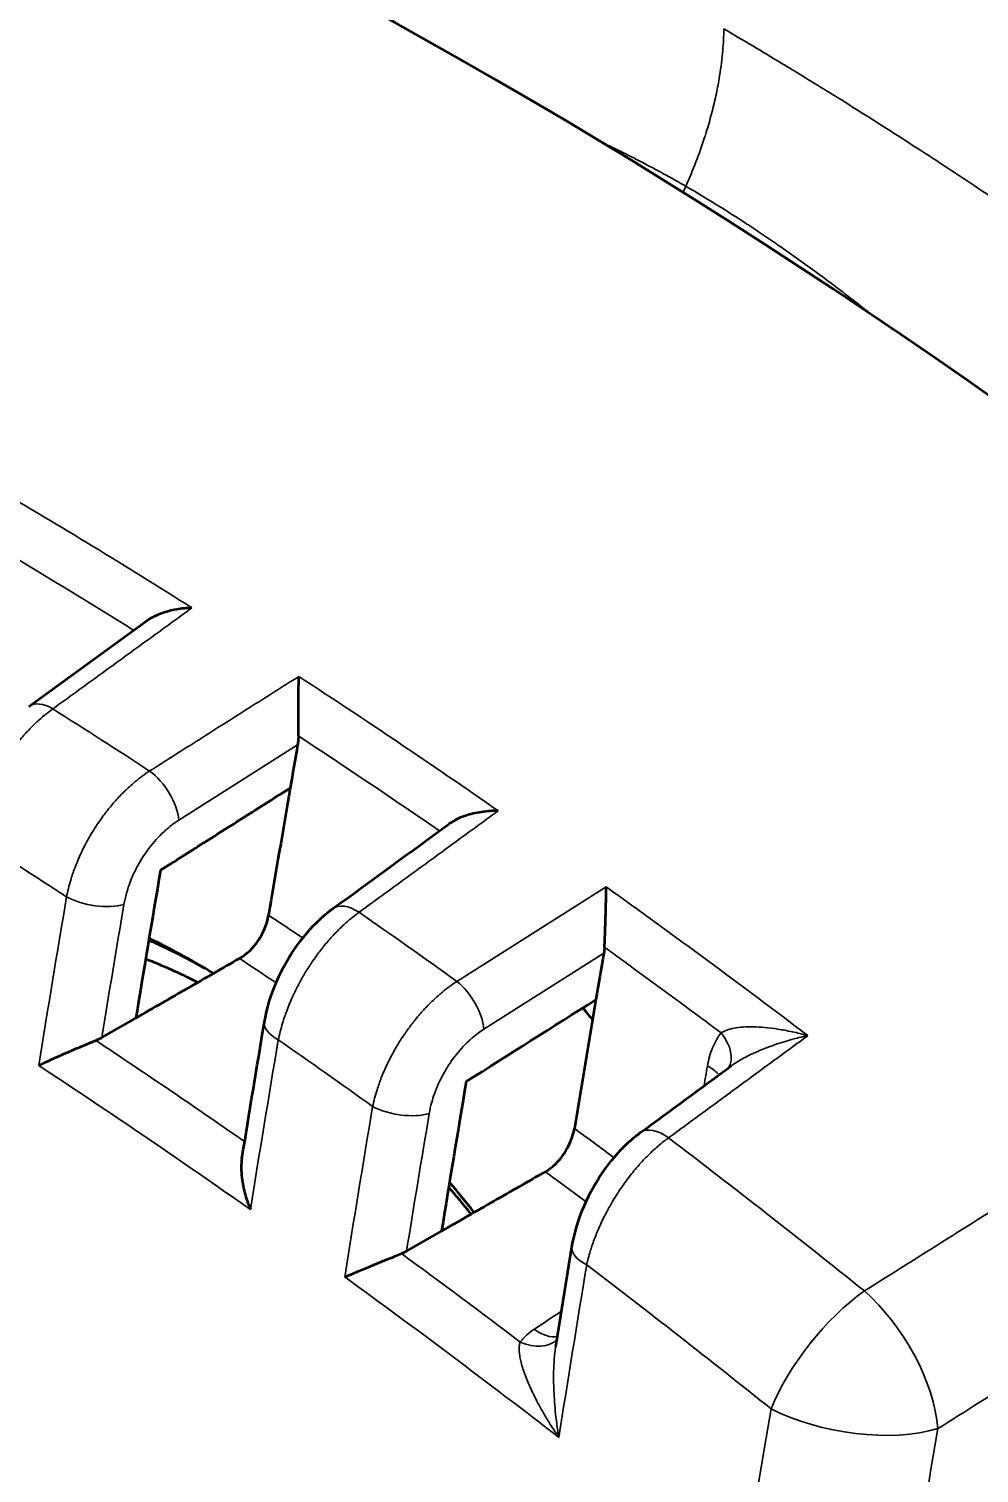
# Model space of a CAD drawing. Header units: millimetres. Extents: x 40 to 2195, y 40 to 1687.
# Drawn here: x 424.12 to 446.52, y 1406.01 to 1440.05 of the extents above; entities that cross this region are included whole.
import ezdxf

# ---------------------------------------------------------------- set-up
doc = ezdxf.new("R2010")
doc.units = ezdxf.units.MM
doc.header["$LTSCALE"] = 8
doc.layers.add('Visible (ISO)', color=7, linetype='Continuous', lineweight=50)
doc.layers.add('Visible Narrow (ISO)', color=7, linetype='Continuous', lineweight=35)

msp = doc.modelspace()

# ---------------------------------------------------------------- linework, layer by layer
at = {"layer": 'Visible (ISO)'}
for p, q in [((425.778, 1419.37), (425.778, 1419.37)), ((425.836, 1416.274), (426.64, 1416.735)), ((432.746, 1414.473), (432.746, 1414.474)), ((433.024, 1411.242), (433.847, 1411.713)), ((441.183, 1407.873), (441.183, 1407.873))]:
    msp.add_line(p, q, dxfattribs=at)
for centre, major_axis, ratio, start_param, end_param in [((435.147, 1316.365), (-75, 129.904), 0.57735, 5.257351, 5.738223), ((741.738, 1522.357), (225.602, 390.271), 0.577752, 2.136574, 2.139127), ((428.076, 1403.325), (-13.248, 22.946), 0.57735, 5.358972, 5.358974), ((741.726, 1522.364), (-225.592, -390.277), 0.577725, 5.280705, 5.288224), ((425.223, 1421.417), (-0.48, -0.879), 0.551907, 1.906586, 1.906682), ((741.486, 1522.508), (227.455, 393.835), 0.577445, 2.141644, 2.150311), ((431.876, 1418.506), (-0.589, 0.808), 0.541072, 0, 0.000245), ((429.053, 1418.948), (-0.519, -0.856), 0.604272, 0.83021, 2.154243), ((428.429, 1403.526), (8.75, -15.155), 0.57735, 2.37038, 2.476571), ((428.076, 1403.322), (9, -15.588), 0.57735, 2.325349, 2.444733), ((748.803, 1518.272), (225.373, 389.874), 0.577752, 2.138906, 2.14164), ((428.783, 1403.73), (8.25, -14.289), 0.57735, 2.414773, 2.520962), ((748.792, 1518.279), (-225.364, -389.881), 0.577725, 5.283217, 5.290849), ((428.076, 1403.322), (-13.25, 22.95), 0.57735, 4.976454, 4.990388), ((430.657, 1416.469), (-0.986, 0.166), 0.44312, 6.283153, 6.283272), ((748.555, 1518.425), (227.233, 393.451), 0.577444, 2.144126, 2.15291), ((436.262, 1413.928), (-0.513, -0.862), 0.607477, 0.82095, 2.143237), ((439.126, 1413.228), (-0.591, 0.807), 0.538938, 0, 0.000161), ((428.076, 1403.322), (9, -15.588), 0.57735, 1.816453, 1.868923), ((428.783, 1403.73), (8.25, -14.289), 0.57735, 1.839334, 1.891084), ((437.911, 1411.18), (-0.987, 0.163), 0.445406, 6.283121, 6.283151), ((428.783, 1403.73), (-6.25, 10.825), 0.57735, 5.078271, 5.07828), ((428.781, 1403.728), (7.002, -12.128), 0.57735, 1.789166, 1.789167), ((428.96, 1403.833), (7, -12.124), 0.57735, 1.742303, 1.742305), ((439.576, 1409.961), (-0.8, 1.386), 0.57735, 1.280143, 1.280171), ((428.784, 1403.731), (6.999, -12.122), 0.57735, 1.530463, 1.530465), ((428.96, 1403.832), (7, -12.124), 0.57735, 1.497687, 1.497689)]:
    msp.add_ellipse(centre, major_axis=major_axis, ratio=ratio, start_param=start_param, end_param=end_param, dxfattribs=at)
for points, knots in [([(427.963, 1426.402), (427.956, 1426.402), (427.94, 1426.401), (427.924, 1426.4), (427.795, 1426.394), (427.673, 1426.379), (427.431, 1426.331), (427.311, 1426.297), (427.084, 1426.208), (426.976, 1426.152), (426.883, 1426.084)], [-0.1572044, -0.1572044, -0.1572044, -0.1572044, -0.1549196, -0.1526346, -0.1526346, -0.1162269, -0.1162269, -0.0786036, -0.0786036, -0.0404441, -0.0404441, -0.0404441, -0.0404441]), ([(430.473, 1423.383), (430.473, 1423.501), (430.473, 1423.625), (430.474, 1423.886), (430.475, 1424.022), (430.476, 1424.263), (430.477, 1424.371), (430.479, 1424.569), (430.48, 1424.66), (430.481, 1424.757), (430.481, 1424.772), (430.482, 1424.786)], [-0.1513923, -0.1513923, -0.1513923, -0.1513923, -0.1139948, -0.1139948, -0.072494, -0.072494, -0.0358194, -0.0358194, 0, 0, 0.0064077, 0.0064077, 0.0064077, 0.0064077]), ([(430.473, 1423.383), (430.473, 1423.347), (430.471, 1423.312), (430.465, 1423.242), (430.461, 1423.208), (430.455, 1423.175)], [-0.0226119, -0.0226119, -0.0226119, -0.0226119, -0.01130628, -0.01130628, -0.000001, -0.000001, -0.000001, -0.000001]), ([(435.185, 1421.62), (435.18, 1421.62), (435.166, 1421.62), (435.151, 1421.62), (435.065, 1421.619), (434.935, 1421.614), (434.653, 1421.57), (434.529, 1421.541), (434.286, 1421.46), (434.167, 1421.405), (434.052, 1421.329), (434.039, 1421.32), (434.026, 1421.31)], [-0.1700992, -0.1700992, -0.1700992, -0.1700992, -0.1671667, -0.1642341, -0.1642341, -0.1168573, -0.1168573, -0.0787152, -0.0787152, -0.0377488, -0.0377488, -0.0323836, -0.0323836, -0.0323836, -0.0323836]), ([(437.691, 1418.403), (437.693, 1418.447), (437.695, 1418.494), (437.697, 1418.542), (437.699, 1418.592), (437.701, 1418.644), (437.703, 1418.697), (437.704, 1418.707), (437.704, 1418.717), (437.705, 1418.727), (437.706, 1418.776), (437.708, 1418.827), (437.71, 1418.88), (437.712, 1418.93), (437.713, 1418.98), (437.715, 1419.032), (437.715, 1419.052), (437.716, 1419.073), (437.717, 1419.094), (437.718, 1419.146), (437.719, 1419.198), (437.721, 1419.25), (437.722, 1419.298), (437.723, 1419.346), (437.724, 1419.394), (437.725, 1419.42), (437.725, 1419.446), (437.726, 1419.472), (437.727, 1419.51), (437.727, 1419.548), (437.728, 1419.585), (437.729, 1419.621), (437.729, 1419.657), (437.73, 1419.692), (437.73, 1419.726), (437.731, 1419.76), (437.731, 1419.793), (437.731, 1419.804), (437.731, 1419.814), (437.731, 1419.825)], [0, 0, 0, 0, 0.1132169, 0.1132169, 0.1132169, 0.2288637, 0.2288637, 0.2288637, 0.25, 0.25, 0.25, 0.356629, 0.356629, 0.356629, 0.4589677, 0.4589677, 0.4589677, 0.5, 0.5, 0.5, 0.6027222, 0.6027222, 0.6027222, 0.6978335, 0.6978335, 0.6978335, 0.75, 0.75, 0.75, 0.8273235, 0.8273235, 0.8273235, 0.9028331, 0.9028331, 0.9028331, 0.975821, 0.975821, 0.975821, 1, 1, 1, 1]), ([(429.671, 1416.635), (429.725, 1416.957), (429.826, 1417.288), (430.094, 1417.903), (430.26, 1418.195), (430.634, 1418.713), (430.846, 1418.947), (431.142, 1419.203), (431.214, 1419.261), (431.287, 1419.314)], [0, 0, 0, 0, 0.1040372, 0.1040372, 0.202224, 0.202224, 0.2978421, 0.2978421, 0.327692, 0.327692, 0.327692, 0.327692]), ([(437.691, 1418.403), (437.69, 1418.379), (437.688, 1418.355), (437.683, 1418.307), (437.68, 1418.284), (437.676, 1418.261)], [-0.01564746, -0.01564746, -0.01564746, -0.01564746, -0.00782419, -0.00782419, -0.000001, -0.000001, -0.000001, -0.000001]), ([(429.085, 1418.139), (428.677, 1417.905), (428.27, 1417.671), (427.455, 1417.203), (427.047, 1416.969), (426.64, 1416.735)], [-0.334543, -0.334543, -0.334543, -0.334543, -0.167272, -0.167272, -0.000001, -0.000001, -0.000001, -0.000001]), ([(424.348, 1415.617), (424.378, 1415.631), (424.408, 1415.646), (424.439, 1415.661), (424.47, 1415.676), (424.503, 1415.691), (424.536, 1415.706), (424.57, 1415.722), (424.605, 1415.738), (424.64, 1415.755), (424.654, 1415.761), (424.667, 1415.767), (424.681, 1415.773), (424.723, 1415.792), (424.765, 1415.812), (424.808, 1415.831), (424.853, 1415.851), (424.899, 1415.871), (424.944, 1415.891), (424.977, 1415.906), (425.01, 1415.92), (425.042, 1415.934), (425.088, 1415.954), (425.134, 1415.974), (425.179, 1415.993), (425.225, 1416.013), (425.271, 1416.032), (425.315, 1416.051), (425.341, 1416.062), (425.367, 1416.073), (425.392, 1416.083), (425.443, 1416.104), (425.491, 1416.124), (425.538, 1416.143), (425.582, 1416.161), (425.625, 1416.179), (425.665, 1416.195), (425.675, 1416.199), (425.685, 1416.202), (425.695, 1416.206)], [0.0000117, 0.0000117, 0.0000117, 0.0000117, 0.0714269, 0.0714269, 0.0714269, 0.144672, 0.144672, 0.144672, 0.2207306, 0.2207306, 0.2207306, 0.25, 0.25, 0.25, 0.3388935, 0.3388935, 0.3388935, 0.4325877, 0.4325877, 0.4325877, 0.5, 0.5, 0.5, 0.5950004, 0.5950004, 0.5950004, 0.6927757, 0.6927757, 0.6927757, 0.75, 0.75, 0.75, 0.8636167, 0.8636167, 0.8636167, 0.9728721, 0.9728721, 0.9728721, 1, 1, 1, 1]), ([(425.836, 1416.274), (425.815, 1416.261), (425.792, 1416.249), (425.745, 1416.227), (425.72, 1416.216), (425.695, 1416.206)], [0.000001, 0.000001, 0.000001, 0.000001, 0.00899444, 0.00899444, 0.01798351, 0.01798351, 0.01798351, 0.01798351]), ([(436.924, 1411.343), (436.978, 1411.666), (437.078, 1411.999), (437.346, 1412.619), (437.513, 1412.915), (437.889, 1413.437), (438.1, 1413.671), (438.394, 1413.926), (438.463, 1413.982), (438.535, 1414.034)], [0, 0, 0, 0, 0.1044878, 0.1044878, 0.2037367, 0.2037367, 0.299448, 0.299448, 0.3283388, 0.3283388, 0.3283388, 0.3283388]), ([(429.141, 1413.425), (429.119, 1413.292), (429.118, 1413.137), (429.153, 1412.846), (429.178, 1412.723), (429.227, 1412.543), (429.245, 1412.483), (429.291, 1412.346), (429.315, 1412.286), (429.333, 1412.243), (429.337, 1412.232), (429.341, 1412.221)], [-0.05853231, -0.05853231, -0.05853231, -0.05853231, -0.03534396, -0.03534396, -0.01884579, -0.01884579, -0.01072119, -0.01072119, 0, 0, 0.0034519, 0.0034519, 0.0034519, 0.0034519]), ([(436.295, 1413.113), (435.887, 1412.88), (435.479, 1412.646), (434.663, 1412.18), (434.255, 1411.946), (433.847, 1411.713)], [-0.3350104, -0.3350104, -0.3350104, -0.3350104, -0.1675057, -0.1675057, -0.000001, -0.000001, -0.000001, -0.000001]), ([(431.565, 1410.633), (431.57, 1410.635), (431.58, 1410.639), (431.59, 1410.644), (431.678, 1410.68), (431.77, 1410.719), (431.968, 1410.802), (432.076, 1410.847), (432.312, 1410.944), (432.442, 1410.997), (432.63, 1411.074), (432.689, 1411.098), (432.801, 1411.143), (432.853, 1411.164), (432.903, 1411.184)], [-0.1582515, -0.1582515, -0.1582515, -0.1582515, -0.1560131, -0.1537712, -0.1537712, -0.1169183, -0.1169183, -0.0790564, -0.0790564, -0.0374622, -0.0374622, -0.0180991, -0.0180991, -0.0000015, -0.0000015, -0.0000015, -0.0000015]), ([(433.024, 1411.242), (433.005, 1411.232), (432.986, 1411.221), (432.945, 1411.202), (432.924, 1411.193), (432.903, 1411.184)], [0.000001, 0.000001, 0.000001, 0.000001, 0.0077836, 0.0077836, 0.01556633, 0.01556633, 0.01556633, 0.01556633])]:
    msp.add_open_spline(points, degree=3, knots=knots, dxfattribs=at)
for points in [[(424.117, 1424.077), (425.039, 1424.746), (425.961, 1425.415), (426.883, 1426.084)], [(427.222, 1420.218), (427.561, 1420.433), (428.239, 1420.863), (429.258, 1421.509), (429.938, 1421.94), (430.278, 1422.156)], [(431.287, 1419.314), (432.2, 1419.98), (433.113, 1420.645), (434.026, 1421.31)], [(434.429, 1415.237), (435.444, 1415.879), (436.465, 1416.524), (437.489, 1417.171)], [(429.141, 1413.425), (429.314, 1414.494), (429.491, 1415.564), (429.671, 1416.635)], [(438.535, 1414.034), (439.25, 1414.558), (439.965, 1415.082), (440.68, 1415.607)], [(436.54, 1408.992), (436.666, 1409.775), (436.794, 1410.559), (436.924, 1411.343)]]:
    msp.add_open_spline(points, degree=3, dxfattribs=at)
at = {"layer": 'Visible Narrow (ISO)'}
for p, q in [((430.455, 1423.175), (427.652, 1421.398)), ((434.208, 1417.599), (437.731, 1419.825)), ((437.676, 1418.261), (434.848, 1416.473)), ((442.486, 1416.321), (442.486, 1416.321)), ((437.755, 1410.551), (437.755, 1410.551))]:
    msp.add_line(p, q, dxfattribs=at)
for centre, major_axis, ratio, start_param, end_param in [((441.342, 1435.933), (1.5, 2.598), 0.577348, 1.744013, 1.796643), ((439.009, 1320.084), (-90.315, 117.882), 0.476622, 5.372937, 5.417032), ((438.43, 1319.674), (-90.012, 117.27), 0.475845, 5.379368, 5.410409), ((438.994, 1320), (-90.357, 117.969), 0.476767, 5.304963, 5.349232), ((424.704, 1423.268), (-0.587, 0.809), 0.542895, 5.383916, 6.283185), ((435.018, 1317.615), (89.632, -117.964), 0.480166, 2.210409, 2.232002), ((426.97, 1421.813), (-0.535, 0.845), 0.506335, 3.913715, 5.395179), ((433.282, 1316.211), (88.843, -116.301), 0.477898, 2.208882, 2.22996), ((740.723, 1522.951), (228.416, 395.629), 0.57735, 2.143006, 2.152852), ((425.676, 1419.828), (-0.986, 0.167), 0.442134, 0.900454, 2.406592), ((742.271, 1522.85), (-228.563, -395.88), 0.577331, 5.284622, 5.292393), ((431.876, 1418.506), (-0.589, 0.808), 0.541072, 5.314688, 6.283185), ((436.088, 1319.775), (-85.227, 112.524), 0.481551, 5.333326, 5.341302), ((434.955, 1317.514), (89.623, -118.058), 0.480636, 2.142261, 2.163995), ((435.47, 1319.289), (-84.957, 111.96), 0.48077, 5.332088, 5.340673), ((434.166, 1416.889), (-0.534, 0.845), 0.507369, 3.914322, 5.327688), ((430.657, 1416.469), (-0.986, 0.166), 0.44312, 0.000084, 0.917238), ((745.635, 1520.115), (-228.286, -395.403), 0.57735, 5.286062, 5.295988), ((433.212, 1316.109), (88.827, -116.393), 0.478426, 2.140192, 2.161412), ((439.799, 1416.136), (0.792, -0.61), 0.630781, 0.059026, 1.20714), ((751.113, 1516.952), (-225.062, -389.819), 0.57735, 5.28335, 5.284535), ((439.474, 1415.355), (0.986, -0.168), 0.441224, 0.455419, 0.93847), ((747.811, 1518.858), (228.209, 395.269), 0.57735, 2.145338, 2.155312), ((432.875, 1414.901), (-0.986, 0.165), 0.443733, 0.924795, 2.405866), ((749.463, 1518.816), (-228.442, -395.681), 0.577321, 5.286949, 5.294987), ((436.003, 1319.627), (-85.24, 112.668), 0.482188, 5.260918, 5.270151), ((439.126, 1413.228), (-0.591, 0.807), 0.538938, 5.244694, 6.283185), ((435.383, 1319.145), (-84.964, 112.098), 0.481427, 5.259676, 5.269213), ((431.653, 1316.784), (84.572, -112.407), 0.484478, 2.102615, 2.130466), ((437.911, 1411.179), (-0.987, 0.163), 0.445406, 0.00003, 0.941358), ((752.723, 1516.022), (-227.99, -394.891), 0.57735, 5.289398, 5.299509), ((433.16, 1315.865), (88.986, -116.67), 0.47876, 2.050742, 2.092203), ((431.029, 1316.318), (84.273, -111.812), 0.483742, 2.085607, 2.136044), ((443.505, 1408.327), (1.875, 2.342), 0.405254, 0.952455, 2.21618), ((443.505, 1408.327), (-1.598, 2.539), 0.508109, 3.907647, 5.238249), ((437.42, 1408.3), (1.959, -0.239), 0.727304, 2.440154, 2.720196), ((436.142, 1410.113), (0.556, -0.831), 0.572183, 5.273489, 6.058896), ((435.811, 1409.812), (0.783, -0.622), 0.668, 5.078983, 6.222193), ((766.385, 1506.396), (-238.778, -385.83), 0.597168, 5.309133, 5.673701), ((443.505, 1408.326), (-2.957, 0.504), 0.450945, 0.958342, 2.408683)]:
    msp.add_ellipse(centre, major_axis=major_axis, ratio=ratio, start_param=start_param, end_param=end_param, dxfattribs=at)
for points, knots in [([(439.606, 1436.338), (439.692, 1436.529), (439.772, 1436.721), (439.846, 1436.914), (439.92, 1437.104), (439.988, 1437.295), (440.05, 1437.486), (440.064, 1437.528), (440.077, 1437.57), (440.09, 1437.613), (440.135, 1437.758), (440.177, 1437.903), (440.215, 1438.047), (440.253, 1438.192), (440.287, 1438.335), (440.318, 1438.477), (440.346, 1438.608), (440.371, 1438.738), (440.393, 1438.867), (440.427, 1439.071), (440.454, 1439.271), (440.473, 1439.468), (440.489, 1439.643), (440.499, 1439.815), (440.503, 1439.982), (440.504, 1440.003), (440.504, 1440.024), (440.505, 1440.045)], [0, 0, 0, 0, 0.1506728, 0.1506728, 0.1506728, 0.3002305, 0.3002305, 0.3002305, 0.3333333, 0.3333333, 0.3333333, 0.4475675, 0.4475675, 0.4475675, 0.561704, 0.561704, 0.561704, 0.6666667, 0.6666667, 0.6666667, 0.8333333, 0.8333333, 0.8333333, 0.9814493, 0.9814493, 0.9814493, 1, 1, 1, 1]), ([(469.106, 1416.483), (468.819, 1416.851), (468.521, 1417.222), (468.16, 1417.658), (468.108, 1417.721), (467.768, 1418.128), (467.473, 1418.472), (467.084, 1418.915), (466.999, 1419.011), (466.701, 1419.346), (466.484, 1419.586), (466.071, 1420.036), (465.876, 1420.245), (465.288, 1420.868), (464.883, 1421.288), (464.414, 1421.762), (464.366, 1421.81), (464.101, 1422.077), (463.88, 1422.297), (463.437, 1422.733), (463.216, 1422.949), (462.948, 1423.208), (462.903, 1423.251), (462.452, 1423.685), (462.043, 1424.071), (461.542, 1424.537), (461.451, 1424.62), (460.858, 1425.167), (460.353, 1425.623), (459.37, 1426.494), (458.891, 1426.91), (458.38, 1427.346), (458.349, 1427.373), (457.806, 1427.836), (457.294, 1428.265), (456.268, 1429.109), (455.754, 1429.524), (454.727, 1430.34), (454.214, 1430.741), (453.188, 1431.53), (452.676, 1431.918), (451.721, 1432.629), (451.279, 1432.954), (450.771, 1433.323), (450.704, 1433.372), (450.185, 1433.747), (449.734, 1434.068), (449.232, 1434.422), (449.177, 1434.46), (448.621, 1434.85), (448.123, 1435.195), (447.133, 1435.869), (446.641, 1436.199), (445.666, 1436.844), (445.182, 1437.159), (444.222, 1437.775), (443.747, 1438.076), (442.899, 1438.605), (442.525, 1438.835), (442.061, 1439.118), (441.968, 1439.174), (441.413, 1439.509), (440.956, 1439.781), (440.505, 1440.045)], [0.0000002, 0.0000002, 0.0000002, 0.0000002, 0.0427384, 0.0427384, 0.05, 0.05, 0.0891951, 0.0891951, 0.1, 0.1, 0.1268832, 0.1268832, 0.15, 0.15, 0.194875, 0.194875, 0.2, 0.2, 0.2229313, 0.2229313, 0.2454774, 0.2454774, 0.25, 0.25, 0.2909804, 0.2909804, 0.3, 0.3, 0.35, 0.35, 0.3969144, 0.3969144, 0.4, 0.4, 0.45, 0.45, 0.5, 0.5, 0.55, 0.55, 0.6, 0.6, 0.6433851, 0.6433851, 0.65, 0.65, 0.6945845, 0.6945845, 0.7, 0.7, 0.75, 0.75, 0.8, 0.8, 0.85, 0.85, 0.9, 0.9, 0.9399372, 0.9399372, 0.95, 0.95, 1, 1, 1, 1]), ([(437.649, 1437.361), (437.803, 1437.288), (437.956, 1437.215), (438.198, 1437.095), (438.289, 1437.049), (438.551, 1436.915), (438.721, 1436.826), (439.063, 1436.643), (439.234, 1436.549), (439.471, 1436.415), (439.539, 1436.377), (439.606, 1436.338)], [0.94948015, 0.94948015, 0.94948015, 0.94948015, 0.96099473, 0.96099473, 0.96793739, 0.96793739, 0.98115595, 0.98115595, 0.99462785, 0.99462785, 1, 1, 1, 1]), ([(444.016, 1433.29), (443.976, 1433.322), (443.937, 1433.353), (443.746, 1433.504), (443.594, 1433.622), (443.329, 1433.827), (443.216, 1433.913), (442.953, 1434.112), (442.803, 1434.223), (442.505, 1434.441), (442.357, 1434.548), (442.063, 1434.757), (441.917, 1434.86), (441.739, 1434.983), (441.706, 1435.006), (441.486, 1435.157), (441.301, 1435.281), (441.026, 1435.462), (440.934, 1435.522), (440.668, 1435.693), (440.496, 1435.802), (440.151, 1436.015), (439.979, 1436.119), (439.741, 1436.26), (439.673, 1436.299), (439.606, 1436.338)], [0.8919256, 0.8919256, 0.8919256, 0.8919256, 0.8947368, 0.8947368, 0.905411, 0.905411, 0.9133957, 0.9133957, 0.9239313, 0.9239313, 0.9344394, 0.9344394, 0.944941, 0.944941, 0.9473684, 0.9473684, 0.9609947, 0.9609947, 0.9679374, 0.9679374, 0.981156, 0.981156, 0.9946278, 0.9946278, 1, 1, 1, 1]), ([(427.963, 1426.402), (427.598, 1426.137), (427.233, 1425.872), (426.504, 1425.343), (426.139, 1425.078), (425.411, 1424.549), (425.047, 1424.285), (424.683, 1424.021)], [0, 0, 0, 0, 0.333333, 0.333333, 0.666667, 0.666667, 1, 1, 1, 1]), ([(426.964, 1422.557), (427.355, 1422.805), (427.746, 1423.053), (428.137, 1423.3), (428.528, 1423.548), (428.918, 1423.796), (429.309, 1424.043), (429.7, 1424.291), (430.091, 1424.539), (430.482, 1424.786)], [0, 0, 0, 0, 0.333333, 0.333333, 0.333333, 0.666667, 0.666667, 0.666667, 1, 1, 1, 1]), ([(422.806, 1421.003), (422.821, 1421.083), (422.839, 1421.165), (422.88, 1421.332), (422.904, 1421.417), (422.95, 1421.564), (422.971, 1421.625), (423.03, 1421.791), (423.071, 1421.896), (423.171, 1422.125), (423.231, 1422.25), (423.335, 1422.446), (423.375, 1422.518), (423.461, 1422.664), (423.506, 1422.737), (423.6, 1422.88), (423.649, 1422.951), (423.778, 1423.13), (423.861, 1423.235), (424.019, 1423.421), (424.094, 1423.502), (424.23, 1423.641), (424.29, 1423.699), (424.411, 1423.808), (424.472, 1423.859), (424.582, 1423.948), (424.633, 1423.985), (424.683, 1424.021)], [0, 0, 0, 0, 0.0721765, 0.0721765, 0.146927, 0.146927, 0.2, 0.2, 0.2906899, 0.2906899, 0.4, 0.4, 0.4648665, 0.4648665, 0.5324333, 0.5324333, 0.6, 0.6, 0.7080034, 0.7080034, 0.8, 0.8, 0.8719136, 0.8719136, 0.942146, 0.942146, 1, 1, 1, 1]), ([(433.799, 1421.145), (433.25, 1421.523), (432.14, 1422.278), (431.032, 1423.015), (430.473, 1423.383)], [0.0113027, 0.0113027, 0.0113027, 0.0113027, 0.5, 0.9999988, 0.9999988, 0.9999988, 0.9999988]), ([(426.964, 1422.557), (426.847, 1422.481), (426.73, 1422.394), (426.616, 1422.299), (426.594, 1422.28), (426.571, 1422.261), (426.549, 1422.242), (426.508, 1422.206), (426.468, 1422.169), (426.427, 1422.131), (426.355, 1422.063), (426.285, 1421.991), (426.216, 1421.917), (426.147, 1421.843), (426.081, 1421.766), (426.016, 1421.686), (425.991, 1421.656), (425.966, 1421.625), (425.942, 1421.594), (425.939, 1421.59), (425.937, 1421.587), (425.935, 1421.584), (425.875, 1421.508), (425.818, 1421.429), (425.763, 1421.348), (425.707, 1421.267), (425.654, 1421.184), (425.603, 1421.1), (425.573, 1421.05), (425.543, 1420.999), (425.515, 1420.949), (425.49, 1420.904), (425.466, 1420.859), (425.442, 1420.814), (425.389, 1420.711), (425.339, 1420.608), (425.294, 1420.503), (425.26, 1420.426), (425.228, 1420.348), (425.199, 1420.27), (425.163, 1420.174), (425.131, 1420.079), (425.103, 1419.984), (425.063, 1419.851), (425.031, 1419.719), (425.006, 1419.59)], [0.0000001, 0.0000001, 0.0000001, 0.0000001, 0.1284976, 0.1284976, 0.1284976, 0.1535452, 0.1535452, 0.1535452, 0.2, 0.2, 0.2, 0.283013, 0.283013, 0.283013, 0.3653036, 0.3653036, 0.3653036, 0.3968842, 0.3968842, 0.3968842, 0.4, 0.4, 0.4, 0.4769085, 0.4769085, 0.4769085, 0.5541982, 0.5541982, 0.5541982, 0.6, 0.6, 0.6, 0.6402448, 0.6402448, 0.6402448, 0.7318356, 0.7318356, 0.7318356, 0.8, 0.8, 0.8, 0.88353, 0.88353, 0.88353, 0.9999998, 0.9999998, 0.9999998, 0.9999998]), ([(435.185, 1421.62), (434.82, 1421.354), (434.454, 1421.087), (433.725, 1420.555), (433.36, 1420.289), (432.631, 1419.758), (432.267, 1419.492), (431.903, 1419.227)], [0.0000035, 0.0000035, 0.0000035, 0.0000035, 0.3333333, 0.3333333, 0.6666667, 0.6666667, 1, 1, 1, 1]), ([(427.652, 1421.398), (427.557, 1421.338), (427.464, 1421.268), (427.373, 1421.189), (427.345, 1421.166), (427.318, 1421.141), (427.291, 1421.116), (427.175, 1421.007), (427.064, 1420.885), (426.962, 1420.752), (426.86, 1420.619), (426.766, 1420.475), (426.685, 1420.326), (426.668, 1420.296), (426.652, 1420.266), (426.637, 1420.236), (426.576, 1420.116), (426.523, 1419.993), (426.479, 1419.87), (426.456, 1419.806), (426.436, 1419.742), (426.418, 1419.678), (426.393, 1419.588), (426.373, 1419.499), (426.358, 1419.412)], [0, 0, 0, 0, 0.153544, 0.153544, 0.153544, 0.2, 0.2, 0.2, 0.4, 0.4, 0.4, 0.6, 0.6, 0.6, 0.640246, 0.640246, 0.640246, 0.8, 0.8, 0.8, 0.883531, 0.883531, 0.883531, 1, 1, 1, 1]), ([(460.404, 1420.734), (457.649, 1419.002), (454.889, 1417.266), (452.125, 1415.527), (450.656, 1414.603), (449.185, 1413.678), (447.713, 1412.752), (446.416, 1411.937), (445.118, 1411.12), (443.819, 1410.303)], [0, 0, 0, 0, 0.5, 0.5, 0.5, 0.765804, 0.765804, 0.765804, 1, 1, 1, 1]), ([(442.486, 1416.321), (441.694, 1416.922), (440.109, 1418.106), (438.524, 1419.257), (437.731, 1419.825)], [0.0000063, 0.0000063, 0.0000063, 0.0000063, 0.5, 1, 1, 1, 1]), ([(429.999, 1416.223), (430.025, 1416.351), (430.059, 1416.482), (430.099, 1416.615), (430.128, 1416.71), (430.16, 1416.805), (430.196, 1416.901), (430.24, 1417.017), (430.288, 1417.133), (430.341, 1417.248), (430.371, 1417.315), (430.404, 1417.382), (430.437, 1417.448), (430.46, 1417.493), (430.484, 1417.538), (430.508, 1417.583), (430.555, 1417.669), (430.604, 1417.754), (430.655, 1417.837), (430.706, 1417.92), (430.759, 1418.002), (430.813, 1418.082), (430.847, 1418.131), (430.882, 1418.179), (430.917, 1418.227), (430.919, 1418.23), (430.921, 1418.234), (430.924, 1418.237), (430.986, 1418.32), (431.049, 1418.402), (431.114, 1418.48), (431.181, 1418.559), (431.248, 1418.636), (431.317, 1418.709), (431.342, 1418.735), (431.366, 1418.76), (431.391, 1418.786), (431.43, 1418.825), (431.469, 1418.863), (431.508, 1418.9), (431.616, 1419.002), (431.727, 1419.095), (431.838, 1419.179), (431.859, 1419.195), (431.881, 1419.211), (431.903, 1419.227)], [0.0000001, 0.0000001, 0.0000001, 0.0000001, 0.1164705, 0.1164705, 0.1164705, 0.2, 0.2, 0.2, 0.3010385, 0.3010385, 0.3010385, 0.3598008, 0.3598008, 0.3598008, 0.4, 0.4, 0.4, 0.476645, 0.476645, 0.476645, 0.5529005, 0.5529005, 0.5529005, 0.6, 0.6, 0.6, 0.6031701, 0.6031701, 0.6031701, 0.6860821, 0.6860821, 0.6860821, 0.7700941, 0.7700941, 0.7700941, 0.8, 0.8, 0.8, 0.8465283, 0.8465283, 0.8465283, 0.974827, 0.974827, 0.974827, 1, 1, 1, 1]), ([(440.44, 1416.387), (439.982, 1416.728), (439.065, 1417.406), (438.149, 1418.073), (437.691, 1418.403)], [0, 0, 0, 0, 0.5, 0.999997, 0.999997, 0.999997, 0.999997]), ([(434.208, 1417.599), (434.094, 1417.524), (433.98, 1417.44), (433.867, 1417.347), (433.843, 1417.327), (433.819, 1417.306), (433.796, 1417.286), (433.754, 1417.25), (433.713, 1417.213), (433.672, 1417.174), (433.605, 1417.111), (433.538, 1417.045), (433.473, 1416.976), (433.409, 1416.907), (433.346, 1416.836), (433.284, 1416.763), (433.251, 1416.723), (433.218, 1416.683), (433.185, 1416.642), (433.183, 1416.638), (433.18, 1416.635), (433.177, 1416.631), (433.117, 1416.555), (433.059, 1416.477), (433.003, 1416.396), (432.947, 1416.315), (432.892, 1416.233), (432.84, 1416.148), (432.81, 1416.099), (432.78, 1416.05), (432.752, 1416), (432.726, 1415.956), (432.702, 1415.912), (432.678, 1415.868), (432.624, 1415.766), (432.573, 1415.663), (432.526, 1415.56), (432.491, 1415.483), (432.458, 1415.404), (432.427, 1415.326), (432.39, 1415.232), (432.357, 1415.137), (432.327, 1415.043), (432.285, 1414.911), (432.25, 1414.78), (432.223, 1414.651)], [0.0000003, 0.0000003, 0.0000003, 0.0000003, 0.1260571, 0.1260571, 0.1260571, 0.1530705, 0.1530705, 0.1530705, 0.2, 0.2, 0.2, 0.2777031, 0.2777031, 0.2777031, 0.3547914, 0.3547914, 0.3547914, 0.3964728, 0.3964728, 0.3964728, 0.4, 0.4, 0.4, 0.4769786, 0.4769786, 0.4769786, 0.5546803, 0.5546803, 0.5546803, 0.6, 0.6, 0.6, 0.6399025, 0.6399025, 0.6399025, 0.7311391, 0.7311391, 0.7311391, 0.8, 0.8, 0.8, 0.8832563, 0.8832563, 0.8832563, 0.9999996, 0.9999996, 0.9999996, 0.9999996]), ([(462.017, 1417.423), (459.282, 1415.701), (456.542, 1413.977), (453.798, 1412.25), (452.348, 1411.337), (450.896, 1410.424), (449.444, 1409.51), (448.147, 1408.694), (446.85, 1407.877), (445.551, 1407.06)], [0, 0, 0, 0, 0.5, 0.5, 0.5, 0.764167, 0.764167, 0.764167, 1, 1, 1, 1]), ([(442.486, 1416.321), (442.358, 1416.357), (442.111, 1416.416), (441.773, 1416.478), (441.466, 1416.515), (441.193, 1416.53), (440.952, 1416.525), (440.742, 1416.5), (440.565, 1416.454), (440.477, 1416.411), (440.44, 1416.387)], [0.0000092, 0.0000092, 0.0000092, 0.0000092, 0.125, 0.25, 0.375, 0.5, 0.625, 0.75, 0.875, 0.999999, 0.999999, 0.999999, 0.999999]), ([(425.695, 1416.206), (426.293, 1415.81), (427.462, 1415.025), (428.633, 1414.22), (429.205, 1413.822)], [0, 0, 0, 0, 0.5, 0.9784451, 0.9784451, 0.9784451, 0.9784451]), ([(434.848, 1416.473), (434.754, 1416.414), (434.661, 1416.344), (434.571, 1416.267), (434.543, 1416.243), (434.515, 1416.218), (434.488, 1416.193), (434.372, 1416.084), (434.262, 1415.962), (434.16, 1415.829), (434.058, 1415.696), (433.964, 1415.552), (433.883, 1415.403), (433.867, 1415.374), (433.851, 1415.344), (433.836, 1415.314), (433.775, 1415.193), (433.722, 1415.07), (433.678, 1414.946), (433.655, 1414.881), (433.635, 1414.817), (433.617, 1414.753), (433.592, 1414.663), (433.572, 1414.573), (433.557, 1414.485)], [0, 0, 0, 0, 0.15307, 0.15307, 0.15307, 0.2, 0.2, 0.2, 0.4, 0.4, 0.4, 0.6, 0.6, 0.6, 0.639905, 0.639905, 0.639905, 0.8, 0.8, 0.8, 0.883259, 0.883259, 0.883259, 1, 1, 1, 1]), ([(442.486, 1416.321), (442.212, 1416.12), (441.938, 1415.919), (441.663, 1415.718), (441.389, 1415.517), (441.115, 1415.316), (440.841, 1415.115), (440.568, 1414.914), (440.294, 1414.713), (440.02, 1414.513), (439.747, 1414.312), (439.474, 1414.112), (439.2, 1413.911)], [0, 0, 0, 0, 0.25, 0.25, 0.25, 0.5, 0.5, 0.5, 0.75, 0.75, 0.75, 1, 1, 1, 1]), ([(440.44, 1416.387), (440.359, 1416.281), (440.292, 1416.163), (440.238, 1416.033), (440.184, 1415.903), (440.143, 1415.761), (440.117, 1415.606)], [0, 0, 0, 0, 0.5, 0.5, 0.5, 0.9999973, 0.9999973, 0.9999973, 0.9999973]), ([(442.486, 1416.321), (442.486, 1416.321), (442.486, 1416.321), (442.414, 1416.306), (442.343, 1416.29), (442.223, 1416.26), (442.172, 1416.247), (442.117, 1416.232), (442.111, 1416.23), (442.037, 1416.21), (441.969, 1416.19), (441.865, 1416.158), (441.827, 1416.146), (441.779, 1416.13), (441.77, 1416.127), (441.697, 1416.103), (441.635, 1416.081), (441.546, 1416.048), (441.516, 1416.037), (441.474, 1416.02), (441.461, 1416.015), (441.39, 1415.987), (441.334, 1415.964), (441.259, 1415.931), (441.238, 1415.921), (441.202, 1415.905), (441.187, 1415.898), (441.12, 1415.866), (441.07, 1415.841), (441.008, 1415.809), (440.994, 1415.801), (440.963, 1415.785), (440.947, 1415.775), (440.885, 1415.74), (440.841, 1415.714), (440.791, 1415.683), (440.783, 1415.677), (440.757, 1415.66), (440.74, 1415.649), (440.709, 1415.627), (440.694, 1415.617), (440.68, 1415.607)], [0, 0, 0, 0, 0.0000008, 0.0000008, 0.0715038, 0.0715038, 0.125, 0.125, 0.1307469, 0.1307469, 0.2056706, 0.2056706, 0.25, 0.25, 0.2615007, 0.2615007, 0.336983, 0.336983, 0.375, 0.375, 0.3922572, 0.3922572, 0.4696322, 0.4696322, 0.5, 0.5, 0.5230391, 0.5230391, 0.6020494, 0.6020494, 0.625, 0.625, 0.6537617, 0.6537617, 0.733563, 0.733563, 0.75, 0.75, 0.784355, 0.784355, 0.8148409, 0.8148409, 0.8148409, 0.8148409]), ([(424.348, 1415.617), (425.181, 1415.071), (426.845, 1413.958), (428.509, 1412.807), (429.341, 1412.221)], [0.0000033, 0.0000033, 0.0000033, 0.0000033, 0.5, 0.9999934, 0.9999934, 0.9999934, 0.9999934]), ([(437.271, 1410.92), (437.279, 1410.956), (437.287, 1410.992), (437.311, 1411.085), (437.327, 1411.144), (437.357, 1411.244), (437.369, 1411.285), (437.399, 1411.375), (437.416, 1411.425), (437.439, 1411.49), (437.445, 1411.504), (437.467, 1411.564), (437.485, 1411.611), (437.526, 1411.712), (437.55, 1411.768), (437.582, 1411.839), (437.588, 1411.854), (437.618, 1411.92), (437.643, 1411.973), (437.697, 1412.082), (437.726, 1412.138), (437.768, 1412.215), (437.778, 1412.234), (437.82, 1412.311), (437.853, 1412.369), (437.922, 1412.484), (437.958, 1412.542), (438.01, 1412.622), (438.025, 1412.645), (438.078, 1412.724), (438.117, 1412.782), (438.162, 1412.845), (438.166, 1412.849), (438.21, 1412.91), (438.253, 1412.967), (438.316, 1413.048), (438.336, 1413.073), (438.394, 1413.145), (438.434, 1413.192), (438.489, 1413.256), (438.504, 1413.272), (438.559, 1413.334), (438.601, 1413.379), (438.676, 1413.457), (438.709, 1413.49), (438.791, 1413.571), (438.842, 1413.618), (438.909, 1413.678), (438.925, 1413.692), (438.99, 1413.748), (439.04, 1413.79), (439.128, 1413.858), (439.164, 1413.885), (439.2, 1413.911)], [0, 0, 0, 0, 0.049296, 0.049296, 0.125, 0.125, 0.175167, 0.175167, 0.23352, 0.23352, 0.25, 0.25, 0.301282, 0.301282, 0.35986, 0.35986, 0.375, 0.375, 0.42734, 0.42734, 0.482045, 0.482045, 0.5, 0.5, 0.553416, 0.553416, 0.605116, 0.605116, 0.625, 0.625, 0.675416, 0.675416, 0.679497, 0.679497, 0.728542, 0.728542, 0.75, 0.75, 0.791117, 0.791117, 0.80567, 0.80567, 0.845525, 0.845525, 0.875, 0.875, 0.918549, 0.918549, 0.931436, 0.931436, 0.971957, 0.971957, 1, 1, 1, 1]), ([(439.2, 1413.911), (439.971, 1413.325), (441.511, 1412.138), (443.05, 1410.92), (443.819, 1410.303)], [0, 0, 0, 0, 0.5, 0.9999939, 0.9999939, 0.9999939, 0.9999939]), ([(435.703, 1409.1), (435.697, 1409.083), (435.692, 1409.063), (435.688, 1409.041), (435.687, 1409.035), (435.686, 1409.029), (435.685, 1409.023), (435.68, 1408.994), (435.678, 1408.962), (435.679, 1408.927), (435.679, 1408.901), (435.681, 1408.873), (435.684, 1408.843), (435.685, 1408.834), (435.686, 1408.824), (435.687, 1408.814), (435.692, 1408.774), (435.699, 1408.731), (435.709, 1408.686), (435.719, 1408.641), (435.73, 1408.593), (435.745, 1408.544), (435.759, 1408.494), (435.776, 1408.442), (435.795, 1408.388), (435.813, 1408.333), (435.835, 1408.276), (435.859, 1408.217), (435.88, 1408.164), (435.904, 1408.108), (435.93, 1408.05), (435.932, 1408.044), (435.935, 1408.038), (435.938, 1408.032), (435.964, 1407.975), (435.992, 1407.915), (436.023, 1407.853), (436.026, 1407.846), (436.03, 1407.839), (436.033, 1407.832), (436.061, 1407.776), (436.09, 1407.719), (436.122, 1407.659), (436.13, 1407.645), (436.138, 1407.63), (436.146, 1407.615), (436.18, 1407.553), (436.215, 1407.49), (436.253, 1407.424), (436.261, 1407.41), (436.27, 1407.395), (436.278, 1407.381), (436.303, 1407.338), (436.329, 1407.295), (436.356, 1407.251), (436.38, 1407.211), (436.405, 1407.171), (436.432, 1407.129), (436.466, 1407.075), (436.502, 1407.019), (436.54, 1406.962), (436.564, 1406.926), (436.588, 1406.89), (436.613, 1406.853)], [0, 0, 0, 0, 0.0606397, 0.0606397, 0.0606397, 0.0769231, 0.0769231, 0.0769231, 0.1538462, 0.1538462, 0.1538462, 0.2122611, 0.2122611, 0.2122611, 0.2307692, 0.2307692, 0.2307692, 0.3076923, 0.3076923, 0.3076923, 0.3846154, 0.3846154, 0.3846154, 0.4615385, 0.4615385, 0.4615385, 0.5384615, 0.5384615, 0.5384615, 0.6083689, 0.6083689, 0.6083689, 0.6153846, 0.6153846, 0.6153846, 0.6844815, 0.6844815, 0.6844815, 0.6923077, 0.6923077, 0.6923077, 0.753826, 0.753826, 0.753826, 0.7692308, 0.7692308, 0.7692308, 0.8321499, 0.8321499, 0.8321499, 0.8461538, 0.8461538, 0.8461538, 0.8865244, 0.8865244, 0.8865244, 0.9230769, 0.9230769, 0.9230769, 0.9706222, 0.9706222, 0.9706222, 0.9999908, 0.9999908, 0.9999908, 0.9999908]), ([(436.54, 1408.992), (436.532, 1408.946), (436.518, 1408.842), (436.502, 1408.668), (436.491, 1408.467), (436.488, 1408.249), (436.493, 1408.012), (436.506, 1407.754), (436.529, 1407.476), (436.563, 1407.178), (436.594, 1406.964), (436.613, 1406.853)], [0.3191895, 0.3191895, 0.3191895, 0.3191895, 0.3846154, 0.4615385, 0.5384615, 0.6153846, 0.6923077, 0.7692308, 0.8461538, 0.9230769, 0.999983, 0.999983, 0.999983, 0.999983]), ([(445.551, 1407.06), (444.39, 1400.246), (443.373, 1393.484), (442.5, 1386.769), (442.491, 1386.701), (442.482, 1386.633), (442.473, 1386.565), (441.594, 1379.784), (440.86, 1373.051), (440.275, 1366.38), (440.168, 1365.153), (440.065, 1363.929), (439.968, 1362.706), (439.535, 1357.281), (439.201, 1351.898), (438.966, 1346.562), (438.857, 1344.092), (438.769, 1341.633), (438.703, 1339.184), (438.594, 1335.15), (438.542, 1331.144), (438.549, 1327.17), (438.554, 1323.519), (438.609, 1319.895), (438.712, 1316.298), (438.79, 1313.603), (438.894, 1310.923), (439.026, 1308.259), (439.262, 1303.5), (439.585, 1298.792), (439.996, 1294.142), (440.121, 1292.716), (440.255, 1291.296), (440.397, 1289.882), (440.978, 1284.098), (441.695, 1278.406), (442.548, 1272.803), (442.584, 1272.565), (442.621, 1272.327), (442.658, 1272.089)], [0.0000012, 0.0000012, 0.0000012, 0.0000012, 0.1414246, 0.1414246, 0.1414246, 0.1428571, 0.1428571, 0.1428571, 0.2857143, 0.2857143, 0.2857143, 0.3119807, 0.3119807, 0.3119807, 0.4285714, 0.4285714, 0.4285714, 0.482534, 0.482534, 0.482534, 0.5714286, 0.5714286, 0.5714286, 0.6530896, 0.6530896, 0.6530896, 0.7142857, 0.7142857, 0.7142857, 0.8236304, 0.8236304, 0.8236304, 0.8571429, 0.8571429, 0.8571429, 0.9941772, 0.9941772, 0.9941772, 0.9999988, 0.9999988, 0.9999988, 0.9999988])]:
    msp.add_open_spline(points, degree=3, knots=knots, dxfattribs=at)
msp.add_open_spline([(436.676, 1409.829), (436.462, 1409.687), (436.249, 1409.544), (436.036, 1409.401)], degree=3, dxfattribs=at)

doc.saveas('drawing.dxf')
